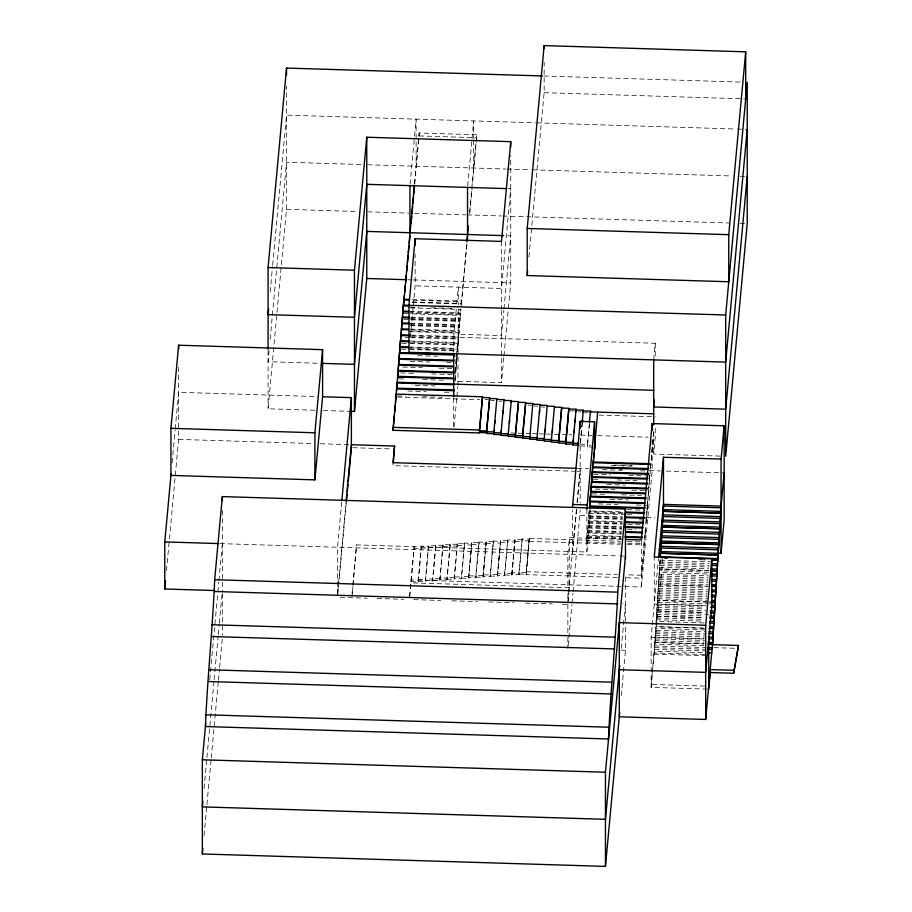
<?xml version="1.0" encoding="UTF-8"?>
<svg xmlns="http://www.w3.org/2000/svg" width="912" height="912" viewBox="0 0 912 912"><rect width="100%" height="100%" fill="white"/><g stroke="black" fill="none" stroke-linecap="round" stroke-linejoin="round"><path stroke-width="0.68" stroke-dasharray="4.56 3.42" d="M172.094 462.874L175.104 430.339M175.229 428.993L178.627 392.297L317.399 396.583M166.474 570.65L178.627 439.39L178.627 367.376M209.76 679.771L217.786 593.119M217.9 591.877L218.823 581.822M218.948 580.545L222.357 543.689M204.049 788.515L206.796 758.852M206.933 757.439L213.989 681.173M214.115 679.759L218.173 635.972M218.299 634.558L219.222 624.674M219.347 623.261L222.095 593.598M204.049 835.597L206.796 805.934M206.933 804.521L211.117 759.331M211.242 757.918L218.299 681.64M218.435 680.227L219.484 668.929M219.61 667.516L222.357 637.853M270.169 292L272.528 266.532M272.665 265.118L286.539 115.151L535.367 122.835M269.12 350.402L268.082 361.722L319.052 363.295M270.169 339.082L286.539 162.233L362.007 164.57M314.811 410.24L268.082 408.804L286.539 209.327L286.539 86.07M341.715 502.079L337.531 547.246L337.531 594.328L346.024 502.58M337.793 594.442L346.286 502.706M352.055 593.381L352.693 586.462M352.819 585.071L356.546 544.897L586.883 552.011L590.816 509.569M352.055 596.323L352.955 586.633M353.081 585.242L356.546 544.897M410.092 184.224L414.413 137.541M414.538 136.127L416.111 119.153L416.111 166.235M414.493 183.7L419.189 132.992L476.771 134.771L472.336 185.603M414.755 183.825L419.189 132.992M410.4 336.756L413.159 307.048M413.284 305.634L415.12 285.832L415.12 253.981M409.511 596.551L414.128 546.676L414.128 549.617M409.762 596.722L414.128 548.443L421.321 548.671L421.321 546.163L428.526 546.391M411.05 581.685L418.243 581.913L421.321 546.163M418.243 581.913L421.321 546.904M435.719 545.878L428.526 545.65L425.448 580.659L432.641 580.887L435.719 546.904L442.924 547.12L442.924 544.624L450.118 544.84M418.243 581.172L425.448 581.4L428.526 545.65M456.251 309.328L453.697 337.03L453.697 352.26M456.764 303.787L458.303 287.166L458.303 305.167M467.674 186.002L473.693 120.931L473.693 138.932M442.924 545.353L435.719 545.137L432.641 579.12L425.448 578.892L425.448 581.4M454.849 371.651L458.303 334.248L501.497 335.582L503.834 310.297M412.224 302.431L461.381 303.947L466.727 243.242M469.634 211.869L476.771 134.771M410.788 319.781L459.944 321.298L460.423 313.591L409.864 312.041M409.784 348.737L457.539 350.208L460.788 308.963M461.141 306.101L461.381 301.735L412.224 300.219M410.263 342.809L458.018 344.28L458.987 331.387L409.819 329.87M461.381 303.947L466.99 243.367M469.737 213.784L472.211 187.017M457.3 351.781L457.539 349.182L409.784 347.711M401.36 349.216L457.539 350.949L458.018 343.254L410.263 341.772M410.309 323.201L459.466 324.718L459.466 327.226L458.987 332.413L409.819 330.896M456.091 366.966L455.134 379.859M456.581 361.038L455.134 380.6M457.06 355.11L456.091 368.003M454.894 381.433L455.134 378.833M456.581 362.075L457.06 356.877L454.244 356.786M442.924 544.624L439.846 579.633L447.04 579.861L450.118 545.878L457.311 546.094L457.311 543.598L464.516 543.814M432.641 580.146L439.846 580.374L442.924 547.12M454.073 427.044L456.764 397.951M456.901 396.572L457.79 386.87M457.927 385.491L458.303 306.546M457.311 544.327L450.118 544.111L447.04 578.094L439.846 577.866L439.846 580.374M457.311 543.598L454.233 578.607L461.438 578.835L464.516 544.852L471.709 545.068L471.709 542.572L478.914 542.788M447.04 579.12L454.233 579.348L457.311 546.094M493.312 541.762L486.107 541.546L486.107 544.042L478.914 543.826L475.836 577.798L468.631 577.581L471.709 543.301L464.516 543.085L461.438 577.068L454.233 576.84L454.233 579.348M461.438 578.094L468.631 578.322L471.709 542.572M468.631 578.322L471.709 545.068M507.699 540.736L500.506 540.52L500.506 543.016L493.312 542.788L490.234 576.772L483.029 576.555L486.107 542.275L478.914 542.059L475.836 576.042L468.631 575.814M503.971 308.883L510.731 235.843L505.088 235.661M475.836 577.068L483.029 577.285L486.107 541.546M483.029 577.285L486.107 544.042M458.303 381.33L501.497 382.664L503.834 357.379M503.971 355.976L510.731 282.925L510.731 155.519M522.097 539.71L514.904 539.482L514.904 541.99L507.699 541.762L504.621 575.746L497.428 575.529L500.506 541.249L493.312 541.033L490.234 575.005L483.029 574.788M490.234 576.042L497.428 576.259L500.506 540.52M497.428 576.259L500.506 543.016M528.914 257.116L544.145 92.682L544.145 62.221M529.302 540.964L522.097 540.736L519.019 574.72L511.826 574.503L514.904 540.223L507.699 539.995L504.621 573.979L497.428 573.762M504.621 575.016L511.826 575.233L514.904 539.482M511.826 575.233L514.904 541.99M519.019 573.99L526.224 574.207L529.302 539.197L522.097 538.969L519.019 572.953L511.826 572.736M617.219 577.456L526.224 574.651L526.224 571.71L529.302 538.456L620.593 541.272M526.224 574.651L529.302 538.456M621.631 539.334L569.407 537.727L567.868 554.348L567.868 588.97M580.306 442.787L582.107 422.655M582.358 422.381L580.18 445.934L587.385 446.15M576.395 509.306L567.868 601.43L567.868 590.36M577.034 502.398L580.18 468.449M567.994 602.992L568.894 593.29M569.02 591.911L569.407 537.727M576.658 509.432L572.485 554.507L572.485 510.013M577.307 502.387L580.18 471.39L577.342 471.299M568.13 645.685L571.927 604.667M572.063 603.242L572.975 593.347M573.112 591.934L580.18 509.99M589.437 422.963L587.385 445.124L590.976 445.238M593.381 447.074L587.385 446.891L589.562 422.609M621.357 533.999L587.659 532.95L587.659 530.453L588.035 526.292L621.745 527.341M586.883 540.235L589.198 510.891L622.896 511.928M589.448 509.888L589.198 512.658L622.896 513.695M622.132 521.71L588.422 520.672L588.035 527.33L621.745 528.367M620.981 536.381L587.271 535.344L586.883 542.002L620.593 543.039M621.266 648.478L625.461 603.208L622.611 603.128M621.266 695.571L625.461 650.302L625.461 625.37M653.699 359.875L655.238 343.254L410.742 335.844M650.621 464.482L650.245 471.139M653.573 431.889L650.621 466.693M649.469 479.153L648.706 489.972M649.732 475.654L648.318 494.863M649.857 475.3L653.836 432.06M648.318 493.837L647.543 504.644M648.569 490.325L647.167 509.534M649.469 480.191L649.857 473.533M647.167 508.508L646.391 519.316M647.543 503.618L641.387 575.255L625.746 574.777M646.391 518.29L646.004 524.947M645.24 532.961L644.852 539.619M645.24 533.999L645.628 527.341M627.41 541.489L644.465 542.013L644.465 544.954L641.387 578.208L624.332 577.672M569.407 587.75L411.05 582.871L411.05 579.929L641.387 587.032L652.16 470.672L652.16 438.82M720.035 456.091L653.699 454.039L655.238 437.418L655.238 426.337M707.347 689.107L651.168 687.374L651.168 637.351L652.194 626.259M652.331 624.88L658.407 559.147M703.984 622.964L656.23 621.403L660.185 558.475L659.524 570.73L708.681 572.246M655.899 624.971L659.194 572.531L709.764 574.093M704.816 654.508L654.246 652.946L655.899 626.647L705.056 628.163M704.064 645.662L654.907 644.146L654.907 640.703L655.568 630.215L704.725 631.731M662.83 558.463L651.168 684.433L707.347 686.166M651.168 687.374L654.246 651.179L704.816 652.741M543.905 76.004L741.536 82.103M544.145 92.682L745.685 98.906M536.792 122.869L735.859 129.014M737.272 129.059L745.811 129.322M419.189 135.934L476.771 137.712M367.593 164.741L505.738 169.005M506.935 169.039L531.103 169.78M532.528 169.826L731.584 175.97M740.122 176.233L745.811 176.404M507.904 188.67L510.731 188.75L501.497 288.488L415.12 285.832M286.539 209.327L357.641 211.516M367.593 211.823L408.827 213.1M414.515 213.271L465.701 214.856M467.115 214.89L501.247 215.95M502.672 215.996L728.745 222.973M740.122 223.315L745.811 223.497M407.698 279.745L411.928 279.881M413.341 279.916L510.731 282.925M412.224 299.478L461.381 300.994M412.224 301.986L461.381 303.502M410.343 307.139L418.768 307.401M431.41 307.789L455.282 308.518M410.343 307.868L460.902 309.43L460.423 314.629L409.864 313.067M409.864 311.3L460.423 312.862M404.244 313.625L460.423 315.358M410.788 317.273L459.944 318.79M410.788 318.014L459.944 319.531M410.788 319.04L459.944 320.557M403.765 319.553L409.385 319.736M410.309 323.942L459.466 325.459M410.309 324.968L459.466 326.485M410.309 325.709L459.466 327.226M409.819 329.141L458.987 330.657M409.819 331.637L458.987 333.154M410.742 335.114L458.497 336.585M410.742 336.87L458.497 338.352M405.133 337.44L409.34 337.565M410.742 337.611L458.497 339.082M410.263 341.042L458.018 342.513M401.839 343.277L458.018 345.01M409.784 346.97L457.539 348.441M454.244 356.056L457.06 356.136L457.06 354.369M417.73 355.657L437.395 356.273M410.229 361.38L429.894 361.984M446.743 362.497L453.766 362.725M402.728 367.091L422.393 367.696M439.242 368.22L456.091 368.733M400.835 372.974L413.478 373.361M431.741 373.931L452.808 374.581M398.954 378.868L405.977 379.084M422.826 379.597L443.893 380.247M415.325 385.32L434.99 385.924M407.824 391.031L426.086 391.59M444.338 392.16L451.36 392.377M397.507 395.922L405.943 396.184M422.792 396.697L442.457 397.301M484.888 399.353L488.479 399.467M397.518 397.096L479.655 399.627M490.884 400.277L494.486 400.379M499.286 401.269L501.68 401.337M528.071 405.099L531.673 405.213M534.067 406.022L537.67 406.125M541.272 406.98L544.874 407.094M570.057 410.81L574.856 410.959M578.459 411.802L580.864 411.882M584.455 412.726L588.058 412.84M599.059 415.085L655.238 416.818M323.304 410.503L348.794 411.289M510.925 432.972L516.614 433.143M518.027 433.189L530.83 433.588M532.255 433.622L537.932 433.804M539.357 433.85L545.045 434.021M546.47 434.066L567.8 434.728M569.213 434.762L572.063 434.853M580.591 435.115L591.968 435.469M597.656 435.64L648.215 437.201M580.18 444.167L587.385 444.395L587.385 446.891M178.627 439.39L313.147 443.54M320.226 443.756L349.957 444.668M352.773 447.701L391.784 448.909M614.107 465.12L632.369 465.69M611.302 465.473L632.369 466.123M577.342 468.358L588.65 468.711M619.704 469.669L622.52 469.748M649.344 470.581L660.63 470.934M666.273 471.105L722.737 472.849M602.49 469.669L622.155 470.273M640.406 470.843L646.027 471.014M575.928 471.253L393.026 465.61L393.026 462.669M593.678 474.297L610.527 474.821M628.79 475.38L649.857 476.03M593.29 479.188L600.313 479.404M617.162 479.929L636.827 480.533M606.947 484.511L625.21 485.081M595.331 489.06L614.996 489.664M631.845 490.189L648.706 490.713M592.139 493.871L604.781 494.258M621.631 494.771L641.296 495.387M610.014 499.32L628.265 499.879M598.386 503.869L618.051 504.473M636.314 505.031L647.543 505.385M627.502 509.671L644.351 510.184M622.896 512.658L589.198 511.621L588.81 515.782L588.81 518.278L622.52 519.316M589.198 513.388L625.712 514.516M627.114 514.562L632.734 514.733M580.18 515.531L622.52 516.842M646.517 517.583L654.987 517.845M588.81 516.511L622.52 517.56M588.81 517.549L622.52 518.586M639.369 519.84L646.391 520.057M588.422 521.402L622.132 522.451M588.422 522.439L622.132 523.477M588.422 523.169L622.132 524.206M627.752 524.389L643.199 524.867M588.035 525.563L621.745 526.6M588.035 528.059L621.745 529.108M627.365 529.279L635.789 529.541M587.659 530.453L621.357 531.491M587.659 531.194L621.357 532.232M587.659 532.22L621.357 533.258M587.271 536.085L620.981 537.122M587.271 537.111L620.981 538.148M587.271 537.852L620.981 538.889M627.616 543.256L644.465 543.78M529.302 541.397L620.297 544.213M627.41 544.43L644.465 544.954M514.904 541.249L522.097 541.477L522.097 538.969M500.506 542.275L507.699 542.503L507.699 539.995M486.107 543.301L493.312 543.529L493.312 541.033M471.709 544.339L478.914 544.555L478.914 542.059M457.311 545.365L464.516 545.581L464.516 543.085M442.924 546.391L450.118 546.607L450.118 544.111M428.526 547.417L435.719 547.633L435.719 545.137M421.321 547.93L428.526 548.146M219.997 543.609L618.439 555.91M619.772 555.955L624.047 556.081M664.403 558.611L667.208 558.691L661.588 558.611M700.918 559.74L705.124 559.865L698.102 559.729M660.185 560.242L710.744 561.803M659.855 562.043L709.012 563.559M659.855 563.719L709.012 565.326M659.855 565.486L709.012 567.002M659.524 567.287L708.681 568.803M708.681 570.479L659.524 568.963L708.681 570.57M659.194 574.207L708.35 575.814M526.224 571.71L617.219 574.514M659.194 575.974L708.35 577.49M526.224 572.44L519.019 572.223L519.019 574.72M658.863 577.775L708.02 579.291M511.826 573.466L504.621 573.249L504.621 575.746M497.428 574.492L490.234 574.275L490.234 576.772M658.863 579.451L708.02 581.058M483.029 575.529L475.836 575.301L475.836 577.798M658.863 581.218L708.02 582.734M468.631 576.555L461.438 576.327L461.438 578.835M658.532 583.019L707.689 584.535M454.233 577.581L447.04 577.353L447.04 579.861M658.532 584.695L707.689 586.211L658.532 584.786M439.846 578.607L432.641 578.379L432.641 580.887M658.532 586.462L706.287 587.932M418.243 579.405L425.448 579.633M658.202 588.263L707.37 589.779M658.202 589.939L707.37 591.546M658.202 591.706L707.37 593.222M657.871 593.507L707.039 595.023M657.871 595.183L707.039 596.79M657.871 596.95L707.039 598.466M657.552 598.751L706.709 600.267M708.111 601.988L657.552 600.427L708.111 602.068M712.318 602.114L709.513 602.034L712.318 602.205M657.552 602.194L708.111 603.755M709.513 603.801L713.731 603.926M657.221 603.995L704.976 605.465M706.219 605.705L654.246 604.097L654.246 557.015M657.221 605.671L704.976 607.232M340.142 597.349L367.376 598.192M377.203 598.489L403.891 599.321M413.752 599.617L440.621 600.449M451.93 600.803L477.375 601.589M488.695 601.931L514.14 602.718M525.449 603.071L552.319 603.892M562.214 604.2L567.868 604.371M657.221 607.438L704.976 608.908M656.891 609.239L706.048 610.755M656.891 610.915L704.645 612.385M656.891 611.006L704.645 612.476M656.891 612.682L708.852 614.289M656.56 614.483L704.315 615.953M656.56 616.159L704.315 617.629M656.56 616.238L704.315 617.72M656.56 617.926L704.315 619.396M656.23 619.727L703.984 621.197M705.056 628.254L655.899 626.726L655.899 628.414L705.056 629.93M655.568 631.891L704.725 633.487M655.568 633.658L704.725 635.174M655.238 635.459L704.395 636.975M655.238 637.135L704.395 638.731M651.168 637.351L704.543 638.993M655.238 638.902L704.395 640.418M654.907 640.703L704.064 642.219M654.907 642.379L704.064 643.895L654.907 642.458M713.971 647.634L735.779 648.307M654.577 645.935L705.147 647.497M654.577 647.623L705.147 649.264M654.577 649.39L705.147 650.951M621.197 650.165L625.461 650.302M654.246 654.132L704.816 655.682M655.238 343.254L655.238 358.484M653.699 431.889L653.699 454.039M641.387 541.329L641.387 587.032M625.461 576.897L625.461 623.979M586.883 509.078L586.883 552.011M580.18 446.287L580.18 503.071M567.868 604.2L567.868 636.052M567.868 637.442L567.868 648.523M501.497 241.406L501.497 309.271M501.497 310.65L501.497 382.664M473.693 140.311L473.693 168.013M453.697 397.963L453.697 427.044M268.082 350.641L268.082 408.804M222.357 510.446L222.357 590.771M222.357 593.541L222.357 635.094"/><path stroke-width="1.37" d="M170.932 428.332L178.627 345.215L322.586 349.661L322.586 396.743L314.891 479.86L170.932 475.414L170.932 428.332L314.891 432.778L322.586 349.661M214.331 590.52L164.776 588.992L164.776 541.91L171.046 474.16M164.776 588.992L165.551 580.522M625.461 509.044L617.766 592.162C615.817 641.147 610.481 689.985 608.532 738.982L205.428 726.545C207.377 677.548 212.713 628.71 214.662 579.713L222.357 496.595L625.461 509.044L625.461 558.896M619.704 712.443L605.454 866.4L202.35 853.963L202.35 759.787L205.69 723.706M202.874 801.226L202.35 806.881L605.454 819.318L619.704 665.361M202.35 853.963L202.874 848.308M268.082 349.25L268.082 267.547L286.539 68.069L542.48 75.958M268.607 308.974L268.082 314.629L354.46 317.296L366.772 184.315L506.548 188.624M350.208 411.335L354.46 411.472L354.46 270.214L366.772 137.222L510.731 141.668L510.731 147.208M341.84 500.665L351.382 397.632L323.053 396.754M346.15 501.178L351.382 444.714L394.565 446.048L393.289 462.84M354.46 411.472L366.772 278.479L366.772 137.222M346.412 501.292L347.062 494.236M347.324 491.408L347.985 484.352M348.247 481.536L351.382 447.655L351.382 397.632M402.842 313.58L403.321 305.885L408.941 306.067M401.873 325.447L403.799 299.957L409.42 300.128M403.799 302.168L414.367 185.113M400.915 336.574L401.873 323.68L408.895 323.897M403.321 306.922L404.449 295.123M404.711 292.307L405.361 285.262M405.623 282.446L406.273 275.401M406.535 272.585L407.197 265.54M407.447 262.724L408.109 255.679M408.359 252.863L409.021 245.818M409.283 243.002L409.933 235.957M411.107 223.28L411.757 216.235M412.019 213.419L412.669 206.374M412.931 203.547L413.581 196.513M413.843 193.686L414.493 186.652M399.114 358.997L400.915 335.536L409.34 335.798M400.915 337.303L401.759 326.747M401.873 324.706L402.363 317.011L409.385 317.228M398.27 369.554L398.989 359.26L453.766 360.958M396.583 390.678L399.467 353.332L454.244 355.019M400.436 342.502L400.79 338.603M397.552 378.822L398.031 371.127L454.21 372.86M399.467 354.358L399.958 349.171M395.591 402.591L396.104 394.109L482.482 396.777L479.404 432.961L393.026 430.304L396.583 388.911L454.176 390.689M396.583 389.948L397.073 382.253L453.253 383.986M393.026 430.304L394.44 415.063M394.691 412.292L395.341 405.361M394.565 446.048L393.026 462.669L575.928 468.312M510.731 141.668L501.497 241.406L415.12 238.739L408.964 305.235L408.964 352.317L725.69 362.098L747.224 129.367M466.864 241.828L468.323 226.016M467.252 240.551L467.651 236.322M482.095 403.879L482.357 401.109M486.609 430.977L489.687 397.735L482.482 397.507L479.404 430.76L486.609 430.977L486.609 433.485L493.802 433.702M500.996 434.659L493.802 434.443L494.19 430.282M494.828 423.362L495.091 420.592M508.201 435.617L500.996 435.4L501.383 430.51M503.048 413.239L503.31 410.468M504.074 400.391L511.279 400.607L508.201 434.591L515.394 434.807L518.472 401.565L511.279 401.348M745.685 51.824L728.756 234.68L728.756 281.762L527.216 275.538L527.216 228.456L544.145 45.6L745.685 51.824L745.685 98.906M509.352 423.157L509.614 420.386M527.216 275.538L527.603 271.286M522.599 435.765L525.677 402.523L518.472 402.306L515.394 435.548L522.599 435.765L522.599 438.273L529.792 438.49M524.001 423.031L524.263 420.261M524.902 413.341L525.164 410.571M539.425 413.136L539.687 410.366M544.966 432.094L545.216 429.324M552.284 432.402L552.547 429.632M565.782 443.278L558.589 443.061L561.667 407.311L554.462 407.094M572.987 444.235L565.782 444.019L568.86 408.268L561.667 408.052L558.589 442.32L551.384 442.103L551.384 439.607L544.19 439.379L547.268 405.395L540.075 405.179M565.782 444.019L566.17 439.858M578.983 445.159L572.987 444.976L572.987 442.48L565.782 442.252L568.86 409.009L576.065 409.226L572.987 443.209L578.983 443.392M572.987 444.976L573.5 439.436M574.138 432.505L574.389 429.734M575.039 422.074L575.29 419.303M572.485 507.243L580.18 421.367L594.578 421.8L594.578 449.502M582.232 422.005L583.258 410.183L576.065 409.967M582.358 422.381L582.62 419.611M589.437 422.222L590.463 411.141L583.258 410.924M586.883 509.078L594.578 421.8M594.191 452.443L593.039 464.915L597.656 412.099M591.5 483.303L592.264 472.496L648.455 474.229M591.5 484.044L593.039 462.703L649.219 464.436M594.578 447.119L595.091 441.568M590.349 497.975L591.113 487.168L647.292 488.9M589.961 502.865L591.5 482.277L647.68 484.01M592.264 473.522L592.652 466.864L648.831 468.597M594.453 449.673L595.091 442.753M589.574 508.497L589.961 501.839L644.738 503.527M589.711 506.377L590.349 496.949L645.126 498.636M591.113 488.194L591.375 485.423M605.454 866.4L605.454 772.225L625.461 556.126M718.257 553.139L721.073 553.219L724.151 519.977L724.151 425.801L652.16 423.578L641.387 539.95L625.871 539.471M654.349 400.037L653.699 406.957L725.69 409.18L747.224 176.449M724.151 425.801L721.073 459.055L663.48 457.277L654.246 557.015L711.839 558.794L711.839 605.876L705.683 672.372L619.305 669.704M658.544 557.745L663.48 504.359L721.073 506.137L724.151 472.883M663.149 513.046L663.48 506.046L721.073 507.813L719.42 535.8M660.299 557.38L663.48 507.802M660.847 549.754L662.819 514.847L720.412 516.625L721.073 509.58M660.733 550.939L660.185 556.799L717.767 558.577L719.089 541.044L719.089 537.601L661.508 535.823M725.69 315.005L747.224 82.285L747.224 223.543L725.69 456.262L725.69 315.005L403.321 305.155M705.683 625.279L619.305 622.622L619.305 716.786L705.683 719.454L705.683 625.279L711.839 558.794M705.683 719.454L712.819 640.68L720.412 516.625M711.577 591.592L715.795 591.797L717.436 567.264L717.436 563.821L711.827 563.639M714.142 619.704L715.795 591.717M712.489 645.924L713.811 621.494L709.604 621.368M710.425 671.141L708.761 689.153L708.761 639.118M733.658 670.309L710.3 669.59L710.3 672.532L733.658 673.25L738.503 645.445L712.603 644.647M733.658 673.25L738.503 645.445M527.216 228.456L728.756 234.68M503.675 235.627L366.772 231.397L354.46 364.378L321.89 363.375M268.082 267.547L354.46 270.214M366.772 278.479L406.285 279.699M403.799 299.227L409.42 299.398M402.842 311.083L408.462 311.254M402.842 311.824L408.462 311.995M402.363 317.752L409.385 317.969M401.873 322.939L408.895 323.156M401.394 328.879L408.416 329.095M401.394 329.608L408.416 329.825M400.915 334.807L409.34 335.069M400.436 340.735L408.861 340.997M408.861 341.726L400.436 341.476L399.958 346.663L408.382 346.925M399.958 347.404L408.382 347.666M399.467 352.602L454.244 354.289M398.989 358.53L453.766 360.217M398.51 364.458L453.287 366.145M398.51 365.199L453.287 366.886M398.031 370.386L454.21 372.119M397.552 376.314L453.731 378.058M397.552 377.055L453.731 378.788M453.697 384.112L653.836 390.29M397.073 382.983L453.253 384.716M396.583 388.181L454.176 389.96M496.88 399.433L504.074 399.65L500.996 433.633L508.201 433.85L508.201 436.358L515.394 436.574M532.87 404.221L540.075 404.438L536.997 438.421L544.19 438.638L544.19 441.146L551.384 441.362M547.268 406.136L554.462 406.353L551.384 440.336L558.589 440.564M590.463 411.882L653.836 413.831M393.026 427.363L479.404 430.019M479.746 432.003L486.746 432.22M479.404 432.527L486.609 432.744M522.599 437.532L515.394 437.315L515.394 434.807M536.997 439.447L529.792 439.231L529.792 436.723L522.599 436.506L525.677 403.264L532.87 403.48L529.792 437.464L536.997 437.68L536.997 440.188L544.19 440.405M558.589 441.294L565.782 441.522M593.039 461.974L649.219 463.706M592.652 467.594L647.429 469.292M592.264 471.755L648.455 473.488M591.888 476.645L648.067 478.378M591.888 477.386L646.665 479.074M591.5 481.536L647.68 483.269M591.113 486.427L647.292 488.159M590.725 491.317L645.502 493.016M590.725 492.058L645.502 493.745M590.349 496.208L646.528 497.941M589.961 501.098L644.738 502.797M572.485 504.473L586.883 504.917M589.574 506L645.753 507.733M589.574 506.73L644.351 508.417M663.149 509.603L720.742 511.381M663.149 511.29L720.742 513.057M663.149 511.37L720.742 513.148M625.712 512.02L643.963 512.578M625.712 512.749L643.963 513.308M662.819 516.523L720.412 518.392M625.324 516.91L644.989 517.514M625.324 517.64L644.989 518.244M662.488 520.091L720.081 521.869M662.488 521.767L720.081 523.636M624.937 521.801L643.199 522.359M624.937 522.53L643.199 523.1M662.158 525.335L719.75 527.113M662.158 527.011L719.75 528.789L662.158 527.102M624.56 526.691L642.812 527.25M624.56 527.421L642.812 527.991M661.838 530.579L719.42 532.357M661.838 532.255L719.42 534.124M625.575 531.628L642.424 532.141M625.575 532.357L642.424 532.882M625.187 536.518L642.048 537.031M661.508 537.499L719.089 539.368M625.187 537.248L642.048 537.772M661.177 541.067L718.759 542.845M718.759 544.521L661.177 542.743L718.759 544.612M660.847 546.311L718.428 548.089M660.847 547.987L718.428 549.856M660.516 551.555L718.097 553.333M660.516 553.231L718.097 555.009L660.516 553.322M164.776 541.91L218.584 543.575M712.147 560.082L717.767 560.253L712.147 560.162M711.827 565.326L717.436 565.588M711.497 568.883L717.106 569.065M711.497 570.57L717.106 570.741M711.497 570.65L717.106 570.832M711.166 574.127L716.786 574.309M711.166 575.814L716.786 576.076M712.238 579.416L716.456 579.553M712.238 581.104L716.456 581.309M711.907 584.66L716.125 584.797M711.577 589.904L715.795 590.041M214.662 579.713L617.766 592.162M711.246 595.148L715.464 595.285M711.246 596.836L715.464 597.041M712.318 600.438L715.133 600.529M712.318 602.114L715.133 602.205M712.318 602.205L715.133 602.285M711.998 605.682L714.803 605.773M214.662 591.489L617.766 603.926M710.585 607.324L714.803 607.529M710.254 610.88L714.472 611.006M709.935 616.124L714.142 616.25M709.935 617.812L714.142 617.937M709.935 617.891L714.142 618.017M709.604 623.056L713.811 623.261M709.274 626.612L713.48 626.738M709.274 628.3L713.48 628.425M709.274 628.379L713.48 628.505M708.943 631.856L713.15 631.982M708.943 633.544L713.15 633.749M708.613 637.1L712.819 637.226M708.613 638.788L712.819 638.993M211.584 624.731L614.688 637.169M708.282 642.344L712.489 642.47M708.282 644.02L712.489 644.157M708.282 644.111L712.489 644.237M707.951 647.588L712.169 647.714L712.169 649.481L707.951 649.264M211.584 636.508L614.688 648.945M707.621 652.832L711.839 652.958M208.506 669.75L611.61 682.187M208.506 681.526L611.61 693.964M205.428 714.769L608.532 727.206M202.35 759.787L605.454 772.225M721.073 459.055L721.073 553.219M717.767 558.577L717.767 562.02M663.48 457.277L663.48 507.129M653.699 359.875L653.699 424.958M652.16 423.578L652.16 430.51M590.463 411.141L590.463 412.908M583.258 410.183L583.258 411.95M580.18 421.367L580.18 428.287M576.065 409.226L576.065 411.734M544.145 45.6L544.145 48.37M511.279 400.607L511.279 402.374M500.996 435.4L500.996 432.892L493.802 432.676L496.88 398.692L489.687 398.464L486.609 431.718L493.802 431.935L493.802 434.443M467.537 187.416L467.537 234.509M453.697 353.651L453.697 396.583M415.12 238.739L415.12 245.67M409.955 185.649L409.955 232.731M314.891 432.778L314.891 479.86M286.539 68.069L286.539 74.989M222.357 496.595L222.357 500.756M178.627 345.215L178.627 349.364M716.125 586.473L711.907 586.348L716.125 586.553M714.472 612.693L710.254 612.568L714.472 612.773"/></g></svg>
